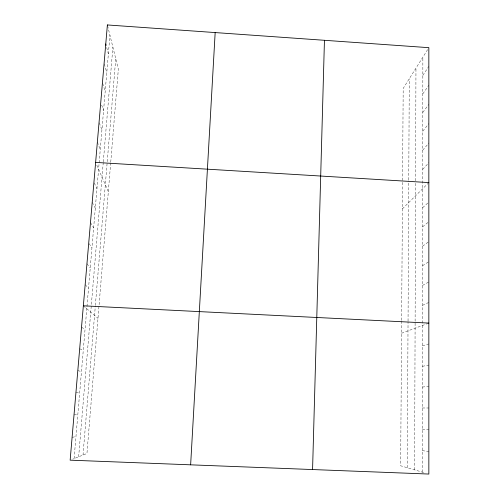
<?xml version="1.0" encoding="UTF-8"?>
<svg xmlns="http://www.w3.org/2000/svg" width="499" height="499" viewBox="0 0 499 499"><rect width="100%" height="100%" fill="white"/><g stroke="black" fill="none" stroke-linecap="round" stroke-linejoin="round"><path stroke-width="0.37" stroke-dasharray="2.5 1.87" d="M422.235 472.11L422.46 323.926M422.466 323.152L422.871 57.148M414.613 469.877L415.58 181.542M415.586 180.794L415.96 68.12M407.296 467.731L408.039 321.824M408.045 321.075L408.762 180.688M408.762 179.939L409.28 78.73M401.626 321.1L400.66 465.785L424.437 472.759M401.633 320.339L403.186 88.41L428.841 47.673M83.009 455.044L95.303 306.174M95.365 305.407L115.743 58.689M110.691 162.842L86.951 453.472L72.785 459.117M110.753 162.069L118.344 69.18L107.572 25.686M74.102 458.587L86.92 307.222M86.982 306.461L109.942 35.261M78.649 456.778L103.243 162.618M103.305 161.857L112.893 47.18M422.846 75.399L428.841 66.379M422.815 93.831L428.841 85.267M422.79 112.437L428.841 104.341M422.759 131.231L428.841 123.609M422.728 150.205L428.841 143.07M422.703 169.367L428.841 162.73M402.375 208.863L428.847 182.59M422.641 207.69L428.847 202.064M422.609 226.839L428.847 221.731M422.584 246.182L428.847 241.597M422.553 265.711L428.847 261.657M422.522 285.434L428.847 281.929M422.491 305.357L428.847 302.406M401.545 333.263L428.847 323.09M422.428 345.788L428.847 343.986M72.093 437.392L75.973 436.506M422.397 366.31L428.847 365.106M422.366 387.043L428.853 386.438M74.02 414.869L77.819 414.657M422.335 407.982L428.853 407.995M422.297 429.14L428.853 429.782M75.929 392.588L79.653 393.031M422.266 450.516L428.853 451.801M77.813 370.545L81.462 371.63M79.684 348.732L83.258 350.454M81.53 327.157L85.03 329.49M83.352 305.806L97.991 318.343M85.161 284.673L88.529 288.21M86.951 263.765L90.244 267.882M89.128 243.662L91.953 247.754M90.475 222.598L93.637 227.837M92.209 202.326L95.309 208.114M94.261 182.971L96.962 188.585M96.812 165.144L108.339 191.666M97.355 142.159L100.268 149.525M99.332 122.835L101.921 130.002M101.696 105.083L103.555 110.672M102.675 83.395L105.177 91.535M104.316 63.947L106.78 72.592M106.692 47.505L108.364 53.83"/><path stroke-width="0.75" d="M312.574 469.547L324.45 40.294M190.637 464.831L215.169 32.572M83.352 305.806L428.847 323.09M95.627 162.406L428.847 182.59M105.757 43.987L106.131 45.397M107.385 24.95L70.147 460.165L428.853 474.05L428.841 47.673L107.385 24.95"/></g></svg>
